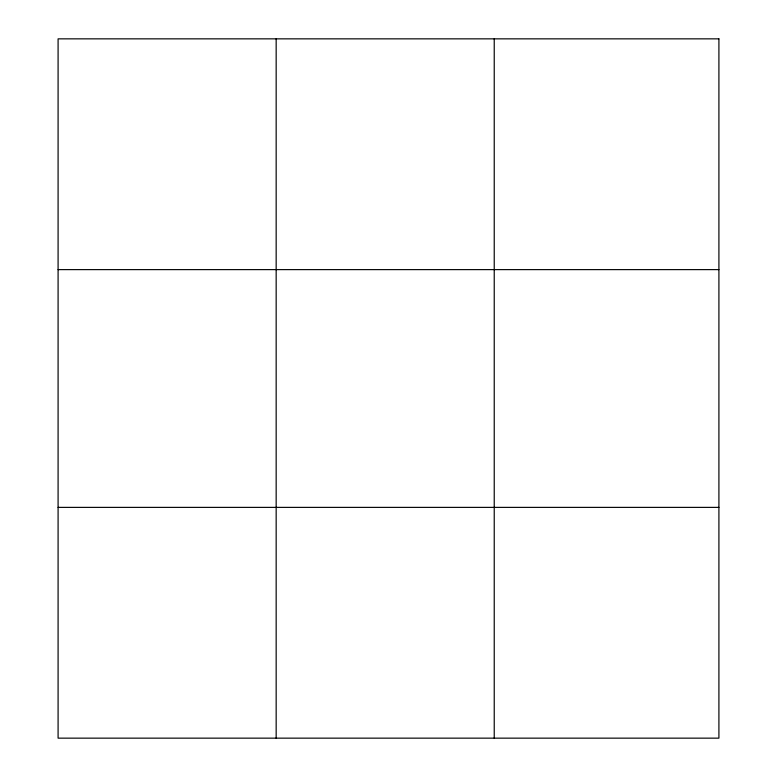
<?xml version="1.0" encoding="UTF-8"?>
<svg xmlns="http://www.w3.org/2000/svg" width="777" height="777" viewBox="0 0 777 777"><rect width="100%" height="100%" fill="white"/><g stroke="black" fill="none" stroke-linecap="round" stroke-linejoin="round"><path stroke-width="1.17" d="M276.165 738.15L276.165 38.85M494.23 738.15L494.23 38.85M58.09 269.619L718.91 269.619M58.09 507.381L718.91 507.381M718.91 38.85L718.91 738.15L58.09 738.15L58.09 38.85L718.91 38.85"/></g></svg>
